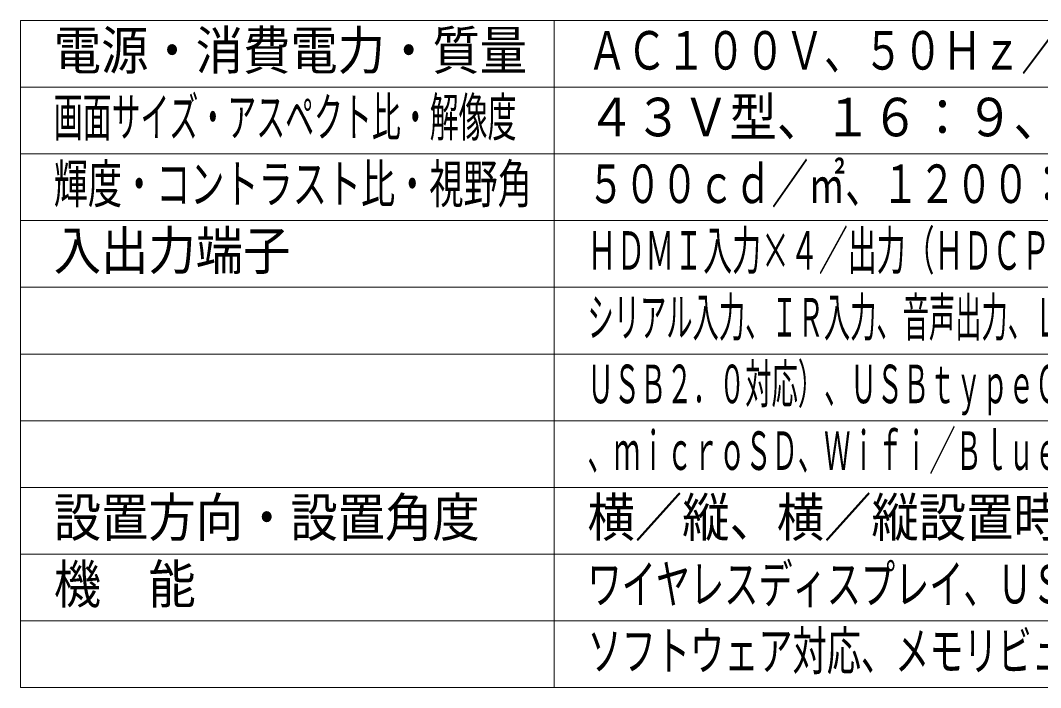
# Model space of a CAD drawing. Units: millimetres on the paper. Extents: x -62 to 64, y -59 to 59.
# Drawn here: x -62.5 to 14, y -54.6 to -4.6 of the extents above; entities that cross this region are included whole.
import ezdxf
from ezdxf.enums import TextEntityAlignment as Align

# ---------------------------------------------------------------- set-up
doc = ezdxf.new("R2010")
doc.units = ezdxf.units.MM
doc.layers.add('0-1_MOJI1', color=7, linetype='Continuous')
doc.layers.add('0-5_WAKU', color=4, linetype='Continuous', lineweight=9)
doc.styles.add('ＭＳ ゴシック', font='')
doc.styles.get('ＭＳ ゴシック').set_extended_font_data('MS Gothic')

msp = doc.modelspace()

# ---------------------------------------------------------------- linework, layer by layer
at = {"layer": '0-5_WAKU', "color": 3}
for p, q in [((62.55, -4.599), (-62.45, -4.599)), ((-62.45, -54.599), (-62.45, -4.599)), ((-22.45, -54.599), (-22.45, -4.599)), ((-62.45, -54.599), (62.55, -54.599))]:
    msp.add_line(p, q, dxfattribs=at)
at = {"layer": '0-5_WAKU'}
for p, q in [((62.55, -9.599), (-62.45, -9.599)), ((62.55, -14.599), (-62.45, -14.599)), ((62.55, -19.599), (-62.45, -19.599)), ((62.55, -24.599), (-62.45, -24.599)), ((62.55, -29.599), (-62.45, -29.599)), ((-62.45, -34.599), (62.55, -34.599)), ((-62.45, -39.599), (62.55, -39.599)), ((-62.45, -44.599), (62.55, -44.599)), ((-62.45, -49.599), (62.55, -49.599))]:
    msp.add_line(p, q, dxfattribs=at)

# ---------------------------------------------------------------- texts
at = {"layer": '0-1_MOJI1', "style": 'ＭＳ ゴシック'}
for s, height, width, p in [('電源・消費電力・質量', 2.889, 0.9, (-59.95, -9.154)), ('ＡＣ１００Ｖ、５０Ｈｚ／６０Ｈｚ、１２５Ｗ、１０．６Ｋｇ', 2.889, 0.75, (-19.95, -9.154)), ('画面サイズ・アスペクト比・解像度', 2.889, 0.55, (-59.95, -14.154)), ('４３Ｖ型、１６：９、３８４０×２１６０', 2.889, 0.9, (-19.95, -14.154)), ('輝度・コントラスト比・視野角', 2.886, 0.65, (-59.95, -19.154)), ('５００ｃｄ／㎡、１２００：１、１７８°／１７８°（ＣＲ＞１０）', 2.889, 0.7, (-19.95, -19.154)), ('入出力端子', 2.889, 0.9, (-59.95, -24.154)), ('ＨＤＭＩ入力×４／出力（ＨＤＣＰ２．２対応）、ＤｉｓｐｌａｙＰｏｒｔ入力、', 2.889, 0.55, (-19.95, -24.154)), ('シリアル入力、ＩＲ入力、音声出力、ＬＡＮ、ＵＳＢｔｙｐｅＡ×３（ＵＳＢ３．０対応、', 2.886, 0.5, (-19.95, -29.154)), ('ＵＳＢ２．０対応）、ＵＳＢｔｙｐｅＣ（ＵＳＢ３．０対応、ＤＰ Ａｌｔ Ｍｏｄｅ対応）', 2.889, 0.5, (-19.95, -34.154)), ('、ｍｉｃｒｏＳＤ、Ｗｉｆｉ／Ｂｌｕｅｔｏｏｔｈ、スロット（Ｉｎｔｅｌ ＳＤＭ仕様）', 2.889, 0.5, (-19.95, -39.154)), ('設置方向・設置角度', 2.889, 0.9, (-59.95, -44.154)), ('横／縦、横／縦設置時 前後傾４５度', 2.889, 0.9, (-19.95, -44.154)), ('機\u3000能', 2.889, 0.9, (-59.95, -49.154)), ('ワイヤレスディスプレイ、ＵＳＢメディアプレイヤー、複数台監視制御', 2.889, 0.65, (-19.95, -49.154)), ('ソフトウェア対応、メモリビューワー機能、連続稼働時間２４時間／日', 2.889, 0.65, (-19.95, -54.154))]:
    msp.add_text(s, height=height, dxfattribs=dict(at, width=width)).set_placement(p, align=Align.BOTTOM_LEFT)

doc.saveas('drawing.dxf')
